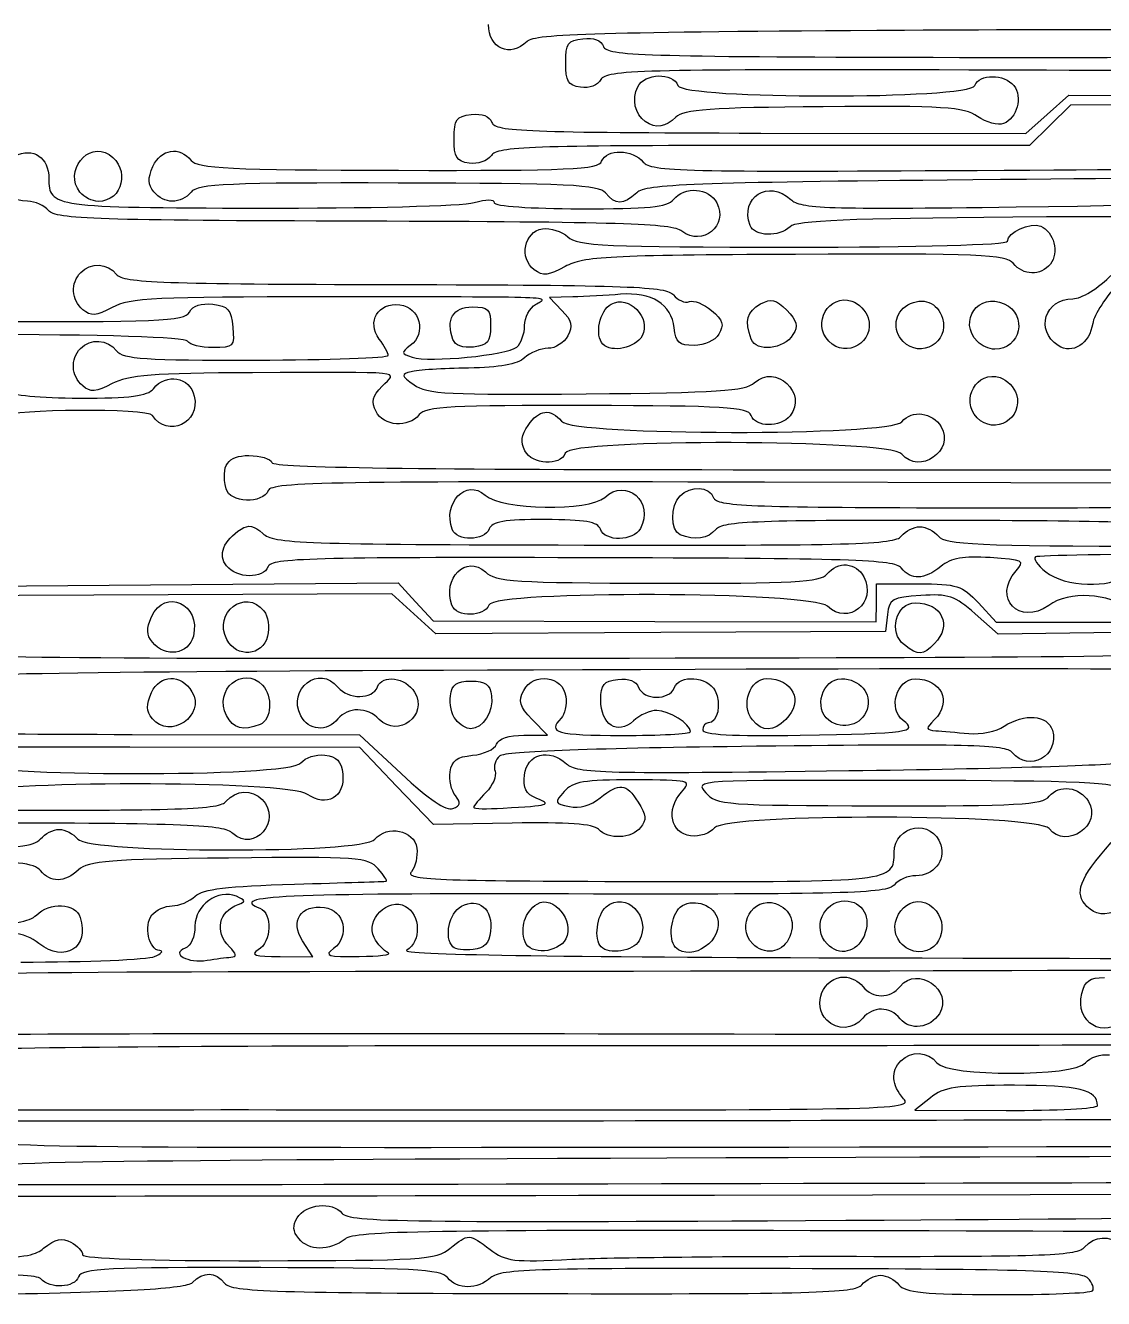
# Model space of a CAD drawing. Extents: x 25 to 242, y 39 to 365.
# Drawn here: x 101.61 to 138.24, y 118.22 to 161.46 of the extents above; entities that cross this region are included whole.
import ezdxf

# ---------------------------------------------------------------- set-up
doc = ezdxf.new("R2010")
doc.units = 0
doc.layers.add('Layer_1', color=7, linetype='CONTINUOUS')

msp = doc.modelspace()

# ---------------------------------------------------------------- linework, layer by layer
at = {"layer": 'Layer_1', "color": 7}
for points in [[(126.589419, 157.806713), (135.595669, 157.787613), (136.323309, 158.439293), (137.050959, 159.090993), (140.879539, 159.080293)], [(194.119435, 157.449723), (173.773442, 157.487523), (173.120964, 158.139353), (172.46848, 158.791193), (154.788009, 158.772493), (137.107529, 158.753793), (136.410809, 158.066733), (135.714089, 157.379653), (126.697159, 157.381653)], [(122.666809, 158.197363), (122.666809, 158.197123)], [(123.913579, 154.475273), (123.913579, 154.474833)], [(120.200149, 152.239953), (119.412049, 152.219353), (119.835789, 151.782593)], [(118.572599, 147.016373), (118.572599, 147.016543)], [(126.760159, 146.373523), (143.463339, 146.369523), (144.074999, 145.711433), (144.686659, 145.053333), (153.472629, 145.040933)], [(172.953729, 137.959303), (172.325002, 138.504553), (172.334902, 141.668813), (172.344802, 144.833093), (158.500385, 144.738693), (144.655969, 144.644293), (144.054809, 145.275953), (143.453639, 145.907593), (126.717429, 145.949193)], [(123.852789, 144.165583), (123.852399, 144.165613)], [(88.346543, 143.003533), (89.016033, 142.338513), (101.641209, 142.433313), (114.266379, 142.528013), (114.865219, 141.883703), (115.464059, 141.239393), (122.989799, 141.223393), (130.515549, 141.207393), (130.517549, 141.853783), (130.519549, 142.500173), (131.951219, 142.497173)], [(130.896149, 141.456033), (130.829749, 140.883603), (123.190199, 140.843203), (115.550639, 140.802903), (114.805049, 141.477623), (114.059459, 142.152323), (101.393549, 142.101323), (88.727643, 142.050323), (88.126243, 142.644123)], [(133.984849, 141.846463), (134.586819, 141.198783), (137.121739, 141.198253), (139.656659, 141.197723), (139.132609, 141.614213)], [(116.097829, 141.767223), (116.097829, 141.767373)], [(144.380039, 139.759083), (144.384039, 140.925773), (139.522159, 140.854873), (134.660289, 140.783973), (133.873879, 141.477783)], [(118.538069, 137.355203), (119.346589, 137.353203), (118.824329, 137.891533)], [(105.229219, 137.383443), (112.962189, 137.367043), (114.378099, 136.049963)], [(118.148229, 134.369793), (115.468559, 134.320093), (114.218369, 135.628053), (112.968169, 136.936013), (105.159589, 136.952613)], [(121.079129, 134.160903), (121.079049, 134.160613)], [(137.673019, 131.539583), (137.671899, 131.539373)], [(110.258419, 129.836813), (111.366479, 129.827813), (111.023249, 130.368273)], [(128.833899, 127.679663), (128.833899, 127.679423)], [(132.356069, 125.045913), (131.829399, 124.625693), (134.928959, 124.614393)], [(159.052095, 120.893593), (163.710915, 120.883593), (163.142605, 121.344323), (162.574285, 121.805053), (125.017709, 121.727153)]]:
    msp.add_lwpolyline(points, dxfattribs=at)
for points in [[(103.460749, 155.799793)], [(105.968989, 155.811243)], [(126.224889, 154.671353)], [(118.893119, 153.161863)], [(116.131399, 150.798733)], [(121.228289, 150.635373)], [(126.264069, 150.810213)], [(128.905789, 150.734013)], [(131.427469, 150.729013)], [(133.949159, 150.724013)], [(113.518589, 148.348603)], [(133.941099, 148.137723)], [(116.105889, 144.349943)], [(108.448409, 140.610393)], [(105.921189, 140.514293)], [(131.467539, 140.420263)], [(108.440339, 138.023813)], [(110.962039, 138.018823)], [(105.921619, 137.917463)], [(116.224779, 137.888053)], [(126.304219, 137.875723)], [(128.907469, 137.862153)], [(116.130719, 130.167253)], [(118.583909, 130.338903)], [(121.164469, 130.166493)], [(123.686159, 130.161493)], [(126.320279, 130.270303)], [(128.841959, 130.265303)], [(131.330169, 130.314303)], [(108.587349, 129.816283)], [(138.029059, 124.775333)], [(110.892039, 120.260373)]]:
    msp.add_lwpolyline(points, close=True, dxfattribs=at)
for points in [[(118.648289, 160.921973), (118.083279, 160.345683), (117.336939, 160.674123), (117.339509, 161.497903)], [(131.467589, 161.294343), (121.197449, 161.232243), (118.886669, 161.165113), (118.648289, 160.921973)], [(144.242669, 161.213043), (144.107049, 161.299443), (138.358259, 161.336033), (131.467589, 161.294343)], [(119.962209, 160.191023), (119.964209, 160.853923), (120.034609, 160.953253), (120.543859, 161.012213)], [(120.543859, 161.012213), (120.921629, 161.055913), (121.166739, 160.961713), (121.248449, 160.741393)], [(121.248449, 160.741393), (121.360019, 160.440533), (122.587169, 160.400913), (132.441969, 160.379973)], [(132.441969, 160.379973), (142.327149, 160.358973), (143.562499, 160.393873), (143.999709, 160.706203)], [(120.465989, 159.362463), (120.041209, 159.424963), (119.960239, 159.558093), (119.962209, 160.191023)], [(121.160229, 159.630313), (121.047379, 159.424983), (120.769609, 159.317813), (120.465989, 159.362463)], [(132.652909, 159.948603), (122.537109, 159.970103), (121.328549, 159.936603), (121.160229, 159.630313)], [(122.412099, 159.379433), (122.646299, 159.842933), (123.606629, 159.874893), (123.773569, 159.424733)], [(144.332809, 159.497063), (143.967579, 159.913103), (143.653599, 159.925233), (132.652909, 159.948603)], [(133.863409, 159.422733), (134.014849, 159.823723), (134.862139, 159.819723), (135.186709, 159.416733)], [(122.666809, 158.197123), (122.313339, 158.440453), (122.201039, 158.961723), (122.412099, 159.379433)], [(123.773569, 159.424733), (123.950719, 158.947043), (133.683019, 158.945113), (133.863409, 159.422733)], [(135.186709, 159.416733), (135.494489, 159.034363), (135.298189, 158.309133), (134.838239, 158.129363)], [(128.710739, 158.701623), (124.895909, 158.672123), (123.956369, 158.605723), (123.703759, 158.348093)], [(133.953889, 158.367753), (133.472839, 158.693243), (132.839579, 158.733573), (128.710739, 158.701623)], [(116.171619, 157.613373), (116.173619, 158.276273), (116.244019, 158.375603), (116.753259, 158.434573)], [(116.753259, 158.434573), (117.131039, 158.478273), (117.376149, 158.384073), (117.457859, 158.163743)], [(123.703759, 158.348093), (123.363579, 158.001113), (123.023649, 157.951733), (122.666809, 158.197363)], [(134.838239, 158.129363), (134.652769, 158.056863), (134.254799, 158.164163), (133.953889, 158.367753)], [(117.457859, 158.163743), (117.568929, 157.864253), (118.606639, 157.823673), (126.589419, 157.806713)], [(103.460749, 155.799793), (102.904669, 156.490633), (103.727879, 157.548303), (104.454529, 157.076623)], [(116.682609, 156.783833), (116.249769, 156.847433), (116.169639, 156.977503), (116.171619, 157.613373)], [(101.681499, 155.490163), (100.687939, 155.492163), (100.366029, 156.628163), (101.243509, 157.035663)], [(101.243509, 157.035663), (101.877039, 157.329843), (102.405329, 156.976263), (102.403099, 156.259483)], [(104.454529, 157.076623), (105.180639, 156.605273), (104.917929, 155.483843), (104.081819, 155.485623)], [(105.941449, 156.673213), (106.208539, 157.269523), (106.843169, 157.370503), (107.238339, 156.879543)], [(117.438099, 157.045953), (117.298989, 156.852053), (116.977519, 156.740523), (116.682609, 156.783833)], [(126.697159, 157.381653), (118.761299, 157.383653), (117.651199, 157.343053), (117.438099, 157.045953)], [(121.183609, 156.849923), (121.345459, 157.278463), (122.245549, 157.260733), (122.598649, 156.822023)], [(133.945159, 156.540413), (143.995209, 156.601313), (145.043849, 156.640903), (145.368399, 156.971943)], [(105.968949, 155.811293), (105.765749, 156.063733), (105.759269, 156.266603), (105.941449, 156.673213)], [(107.238339, 156.879543), (107.460129, 156.604013), (108.508779, 156.553643), (114.280289, 156.541383)], [(114.280289, 156.541383), (120.114309, 156.528983), (121.078679, 156.572083), (121.183609, 156.849923)], [(122.598649, 156.822023), (122.852229, 156.506983), (123.945999, 156.479843), (133.945159, 156.540413)], [(102.403099, 156.259483), (102.400099, 155.293403), (102.546359, 155.272863), (109.535679, 155.258013)], [(114.275699, 156.110493), (108.507079, 156.122693), (107.458479, 156.076793), (107.234979, 155.802243)], [(121.314399, 155.772343), (121.092619, 156.047873), (120.044319, 156.098233), (114.275699, 156.110493)], [(133.795329, 156.217493), (124.241329, 156.125593), (122.685569, 156.065873), (122.375159, 155.779343)], [(126.224889, 154.671323), (125.871609, 155.623973), (126.857389, 156.252163), (127.607579, 155.552433)], [(145.255859, 155.951073), (144.884079, 156.297833), (144.082559, 156.316473), (133.795329, 156.217493)], [(104.081819, 155.485623), (103.878969, 155.486143), (103.599489, 155.627433), (103.460749, 155.799793)], [(107.234979, 155.802243), (106.896669, 155.386603), (106.307459, 155.390823), (105.968989, 155.811243)], [(122.375159, 155.779343), (121.923609, 155.362513), (121.645729, 155.360673), (121.314399, 155.772343)], [(123.625219, 155.551723), (124.002529, 156.015273), (124.831819, 155.950363), (125.098179, 155.436403)], [(135.269259, 155.297853), (141.421959, 155.377553), (142.606839, 155.443373), (142.878379, 155.720333)], [(102.399689, 155.165443), (102.256359, 155.343503), (101.933169, 155.489633), (101.681499, 155.490163)], [(109.535679, 155.258013), (113.182909, 155.250013), (116.473989, 155.333513), (116.849199, 155.442903)], [(116.849199, 155.442903), (117.269859, 155.565603), (117.531149, 155.565053), (117.530769, 155.441903)], [(117.530769, 155.441903), (117.530499, 155.327943), (118.788209, 155.238803), (120.446379, 155.235283)], [(120.446379, 155.235283), (122.782229, 155.230283), (123.414879, 155.293283), (123.625219, 155.551723)], [(125.098179, 155.436403), (125.497859, 154.665223), (124.601849, 153.938253), (123.913579, 154.475273)], [(127.607579, 155.552433), (127.941939, 155.240553), (128.757309, 155.213463), (135.269259, 155.297853)], [(113.089019, 154.812683), (104.080959, 154.837683), (102.624779, 154.885783), (102.399689, 155.165443)], [(123.913579, 154.474833), (123.583049, 154.732733), (121.797599, 154.788453), (113.089019, 154.812683)], [(135.153609, 154.949223), (129.662909, 154.909123), (127.781159, 154.829113), (127.583309, 154.627153)], [(142.733269, 154.663793), (142.493109, 154.962153), (141.589699, 154.996163), (135.153609, 154.949223)], [(118.893119, 153.161913), (118.370969, 153.555433), (118.554569, 154.466003), (119.173929, 154.554603)], [(119.173929, 154.554603), (119.443629, 154.593203), (119.831399, 154.468903), (120.035619, 154.278383)], [(127.583309, 154.627153), (127.224929, 154.261323), (126.366579, 154.289233), (126.224889, 154.671353)], [(134.968459, 154.129643), (134.969459, 154.435123), (135.742899, 154.784713), (136.102609, 154.642233)], [(136.102609, 154.642233), (136.549109, 154.465403), (136.734699, 153.735073), (136.428679, 153.359093)], [(120.035619, 154.278383), (120.362039, 153.973923), (121.287409, 153.932053), (127.687399, 153.932183)], [(127.687399, 153.932183), (131.943739, 153.932193), (134.968099, 154.014283), (134.968459, 154.129643)], [(127.769229, 153.687333), (121.406929, 153.656833), (120.568899, 153.612433), (119.947229, 153.272693)], [(135.165889, 153.384893), (134.928739, 153.679523), (134.006559, 153.717253), (127.769229, 153.687333)], [(103.561149, 151.808383), (103.168229, 152.144483), (103.134359, 152.713383), (103.485949, 153.071973)], [(103.485949, 153.071973), (103.832449, 153.425363), (104.390779, 153.394573), (104.704569, 153.004773)], [(119.947229, 153.272693), (119.378269, 152.961793), (119.185519, 152.941513), (118.893119, 153.161863)], [(136.428679, 153.359093), (136.096049, 152.950443), (135.505919, 152.962513), (135.165889, 153.384893)], [(104.704569, 153.004773), (104.928939, 152.726033), (106.243159, 152.678323), (114.159879, 152.661503)], [(114.159879, 152.661503), (122.196939, 152.644403), (123.388409, 152.600003), (123.623099, 152.308393)], [(137.194369, 152.181603), (137.489719, 152.181083), (138.037129, 152.520453), (138.534189, 153.012453)], [(138.807359, 152.770703), (138.328669, 152.268083), (137.905079, 151.624413), (137.866039, 151.340313)], [(111.741929, 152.243263), (106.054639, 152.247263), (105.142729, 152.201763), (104.559569, 151.886683)], [(118.938489, 151.987653), (119.394699, 152.258623), (119.981989, 152.237763), (111.741929, 152.243263)], [(121.829029, 152.331353), (121.366599, 152.292453), (120.633599, 152.251353), (120.200149, 152.239953)], [(121.507909, 151.996743), (122.111409, 152.326063), (122.881839, 151.531933), (122.557489, 150.914893)], [(123.649819, 151.191663), (123.563319, 151.986043), (122.871379, 152.419123), (121.829029, 152.331353)], [(123.623099, 152.308393), (123.770779, 152.124933), (124.013829, 152.022593), (124.163209, 152.080983)], [(126.581749, 152.002673), (126.951819, 152.204623), (127.104339, 152.168143), (127.471279, 151.789913)], [(128.905789, 150.734013), (128.314829, 151.343143), (128.895789, 152.356103), (129.687739, 152.096573)], [(131.584229, 151.970013), (132.098369, 152.250573), (132.596779, 152.058113), (132.763179, 151.514683)], [(133.949159, 150.724013), (133.278389, 151.415423), (133.991659, 152.417583), (134.862999, 152.008073)], [(104.559569, 151.886683), (104.004249, 151.586613), (103.835869, 151.573413), (103.561149, 151.808383)], [(107.177269, 151.724373), (107.298359, 151.944703), (107.580489, 152.039163), (107.976579, 151.991993)], [(107.976579, 151.991993), (108.496109, 151.930093), (108.598389, 151.813113), (108.652419, 151.218703)], [(113.630169, 150.807013), (113.193029, 151.402513), (113.588969, 152.063083), (114.329449, 151.973733)], [(114.329449, 151.973733), (115.012599, 151.891333), (115.239889, 151.005343), (114.684199, 150.590873)], [(116.131399, 150.798733), (115.881659, 151.472193), (116.137399, 151.903063), (116.787119, 151.901683)], [(116.787119, 151.901683), (117.344289, 151.900683), (117.414429, 151.827883), (117.412639, 151.253953)], [(118.568499, 151.267253), (118.569289, 151.543113), (118.735849, 151.867283), (118.938489, 151.987653)], [(119.835789, 151.782593), (120.172349, 151.435683), (120.213509, 151.258273), (120.035849, 150.920303)], [(121.228289, 150.635373), (120.935999, 150.936663), (121.109029, 151.779083), (121.507909, 151.996743)], [(124.163209, 152.080983), (124.312599, 152.139383), (124.651639, 152.003683), (124.916639, 151.779483)], [(124.916639, 151.779483), (125.308159, 151.448233), (125.354549, 151.298733), (125.164189, 150.981753)], [(126.264069, 150.810213), (126.035639, 151.426153), (126.122469, 151.752053), (126.581749, 152.002673)], [(127.471279, 151.789913), (127.820499, 151.429943), (127.865599, 151.254423), (127.684569, 150.959833)], [(129.687739, 152.096573), (129.918299, 152.020973), (130.166259, 151.765373), (130.238769, 151.528603)], [(131.427469, 150.729013), (131.050459, 151.117623), (131.126579, 151.720293), (131.584229, 151.970013)], [(134.862999, 152.008073), (135.671369, 151.628153), (135.425009, 150.462323), (134.536749, 150.464203)], [(136.691099, 150.590873), (135.902289, 151.102933), (136.244199, 152.183623), (137.194369, 152.181603)], [(99.698219, 151.406173), (106.134439, 151.386473), (107.012099, 151.423773), (107.177269, 151.724373)], [(130.238769, 151.528603), (130.487729, 150.715593), (129.496739, 150.124893), (128.905789, 150.734013)], [(132.763179, 151.514683), (133.009839, 150.709233), (132.014609, 150.123813), (131.427469, 150.729013)], [(137.866039, 151.340313), (137.771239, 150.650203), (137.180329, 150.273313), (136.691099, 150.590873)], [(107.114079, 150.737183), (107.031979, 150.874313), (104.319269, 150.958573), (99.668089, 150.968463)], [(108.652419, 151.218703), (108.713319, 150.548913), (108.683919, 150.518383), (107.979679, 150.519873)], [(117.412639, 151.253953), (117.410639, 150.708653), (117.320039, 150.597083), (116.831329, 150.540503)], [(118.300059, 150.539753), (118.446839, 150.664013), (118.567639, 150.991383), (118.568499, 151.267253)], [(120.035849, 150.920303), (119.912829, 150.686273), (119.610179, 150.495213), (119.363299, 150.495733)], [(122.557489, 150.914893), (122.343099, 150.507063), (121.520589, 150.334093), (121.228289, 150.635373)], [(124.322409, 150.592993), (123.814699, 150.593993), (123.704199, 150.692393), (123.649819, 151.191663)], [(125.164189, 150.981753), (125.025069, 150.750123), (124.683199, 150.592223), (124.322409, 150.592993)], [(127.684569, 150.959833), (127.373389, 150.453483), (126.433089, 150.354443), (126.264069, 150.810213)], [(103.553059, 149.222763), (103.160129, 149.558863), (103.126269, 150.127773), (103.477859, 150.486363)], [(103.477859, 150.486363), (103.826499, 150.841943), (104.383279, 150.808223), (104.702029, 150.412263)], [(107.979679, 150.519873), (107.574659, 150.520663), (107.185139, 150.618473), (107.114079, 150.737183)], [(113.935519, 150.253473), (113.932519, 150.333873), (113.794689, 150.582933), (113.630169, 150.807013)], [(114.684199, 150.590873), (114.363159, 150.351403), (114.368769, 150.317963), (114.750899, 150.192683)], [(114.750899, 150.192683), (115.326119, 150.004053), (117.973059, 150.262883), (118.300059, 150.539753)], [(116.831329, 150.540503), (116.461649, 150.497703), (116.208389, 150.591103), (116.131399, 150.798733)], [(119.363299, 150.495733), (119.116409, 150.496263), (118.756799, 150.351173), (118.564139, 150.173353)], [(134.536749, 150.464203), (134.351819, 150.464463), (134.087409, 150.581513), (133.949159, 150.724013)], [(104.702029, 150.412263), (104.926959, 150.132823), (105.663079, 150.083613), (109.454959, 150.094493)], [(109.454959, 150.094493), (111.922689, 150.101493), (113.938939, 150.173093), (113.935519, 150.253473)], [(118.564139, 150.173353), (118.325629, 149.953183), (117.716559, 149.842303), (116.655239, 149.825903)], [(109.317229, 149.665953), (105.944379, 149.653453), (105.101239, 149.587953), (104.551459, 149.295463)], [(105.953259, 149.123263), (106.397389, 149.668913), (107.187259, 149.525973), (107.345389, 148.871313)], [(113.723969, 149.209973), (114.238119, 149.734383), (114.706269, 149.685943), (109.317229, 149.665953)], [(114.710279, 149.702733), (114.358159, 149.612433), (114.366939, 149.572633), (114.809579, 149.253083)], [(116.655239, 149.825903), (115.797989, 149.812603), (114.922759, 149.757203), (114.710279, 149.702733)], [(126.370729, 149.326433), (127.087109, 149.987723), (128.201319, 148.960653), (127.586709, 148.205543)], [(133.941099, 148.137723), (133.350139, 148.746863), (133.931099, 149.759823), (134.723049, 149.500293)], [(104.551459, 149.295463), (103.996479, 149.000243), (103.827619, 148.987953), (103.553059, 149.222763)], [(113.518539, 148.348543), (113.342989, 148.687273), (113.385249, 148.864513), (113.723969, 149.209973)], [(114.809579, 149.253083), (115.232189, 148.947993), (115.990559, 148.908563), (120.653879, 148.949143)], [(120.653879, 148.949143), (125.125509, 148.988043), (126.071839, 149.050513), (126.370729, 149.326433)], [(134.723049, 149.500293), (134.953609, 149.424693), (135.201569, 149.169093), (135.274079, 148.932323)], [(100.975029, 149.045213), (101.110969, 148.905093), (102.109329, 148.808223), (103.446869, 148.805383)], [(103.446869, 148.805383), (105.184979, 148.801383), (105.749839, 148.873283), (105.953259, 149.123263)], [(107.345389, 148.871313), (107.566329, 147.956583), (106.433559, 147.433183), (105.924269, 148.214703)], [(135.274079, 148.932323), (135.523039, 148.119303), (134.532059, 147.528613), (133.941099, 148.137723)], [(105.924269, 148.214703), (105.762649, 148.462723), (101.071719, 148.433753), (100.914849, 148.183803)], [(114.986679, 148.242693), (114.612979, 147.783573), (113.780299, 147.843643), (113.518589, 148.348603)], [(120.693799, 148.553763), (116.110589, 148.563763), (115.207739, 148.514263), (114.986679, 148.242693)], [(118.684879, 147.878153), (119.058019, 148.421113), (119.454709, 148.469613), (119.819179, 148.016803)], [(126.258269, 148.218743), (126.155919, 148.494733), (125.339529, 148.543893), (120.693799, 148.553763)], [(131.385359, 148.002603), (131.723669, 148.418223), (132.416209, 148.327493), (132.719789, 147.827763)], [(118.572599, 147.016543), (118.424109, 147.303063), (118.455569, 147.544503), (118.684879, 147.878153)], [(119.819179, 148.016803), (120.215379, 147.524553), (130.985509, 147.511383), (131.385359, 148.002603)], [(127.586709, 148.205543), (127.254529, 147.797423), (126.411409, 147.805783), (126.258269, 148.218743)], [(132.719789, 147.827763), (133.203109, 147.032123), (131.966259, 146.178533), (131.381939, 146.904473)], [(119.949969, 146.939073), (119.777799, 146.483213), (118.821099, 146.536943), (118.572599, 147.016373)], [(131.381939, 146.904473), (130.984039, 147.398813), (120.135999, 147.431733), (119.949969, 146.939073)], [(108.425529, 145.724693), (108.242789, 146.519393), (108.473829, 146.855773), (109.201349, 146.854233)], [(109.201349, 146.854233), (109.587769, 146.853443), (109.938359, 146.745713), (109.980449, 146.614893)], [(109.980449, 146.614893), (110.035449, 146.443833), (114.745599, 146.376063), (126.760159, 146.373523)], [(109.859259, 145.667793), (109.683109, 145.201383), (108.535389, 145.246943), (108.425529, 145.724693)], [(126.717429, 145.949193), (112.031039, 145.985593), (109.966289, 145.951193), (109.859259, 145.667793)], [(116.105889, 144.349983), (115.774239, 145.244313), (116.585459, 146.085423), (117.224819, 145.510153)], [(121.287239, 145.433653), (122.018369, 146.108573), (122.988999, 145.266193), (122.501759, 144.379603)], [(123.846399, 145.488093), (124.198399, 145.847103), (124.845089, 145.809143), (124.989019, 145.420993)], [(117.224819, 145.510153), (117.786249, 145.005033), (120.762209, 144.948973), (121.287239, 145.433653)], [(123.852399, 144.165613), (123.518439, 144.304673), (123.514359, 145.149823), (123.846399, 145.488093)], [(124.989019, 145.420993), (125.092739, 145.141313), (126.191589, 145.095243), (133.107819, 145.080553)], [(133.107819, 145.080553), (140.183339, 145.065553), (141.150169, 145.103753), (141.483579, 145.411493)], [(108.934989, 144.354233), (109.187929, 144.516973), (109.380129, 144.478193), (109.672519, 144.205483)], [(119.254339, 144.679123), (117.874589, 144.682123), (117.457129, 144.611623), (117.362069, 144.359943)], [(121.144599, 144.351903), (121.051099, 144.604003), (120.634089, 144.676183), (119.254339, 144.679123)], [(133.388949, 144.649023), (126.476699, 144.663723), (125.286739, 144.620023), (125.061659, 144.343513)], [(131.365149, 144.114583), (131.509589, 144.292033), (131.793729, 144.436873), (131.996579, 144.436443)], [(131.996579, 144.436443), (132.199429, 144.435913), (132.482669, 144.289973), (132.625989, 144.111903)], [(141.452999, 144.430953), (141.453269, 144.551743), (138.236819, 144.638723), (133.388949, 144.649023)], [(108.441909, 143.104013), (108.139369, 143.479883), (108.330939, 143.965633), (108.934989, 144.354233)], [(109.672519, 144.205483), (110.034339, 143.867983), (110.962299, 143.834733), (120.585259, 143.814283)], [(117.362069, 144.359943), (117.206309, 143.947523), (116.257939, 143.940043), (116.105889, 144.349943)], [(120.585259, 143.814283), (129.677589, 143.794983), (131.138119, 143.835683), (131.365149, 144.114583)], [(122.501759, 144.379603), (122.258689, 143.937293), (121.305559, 143.917833), (121.144599, 144.351903)], [(125.061659, 144.343513), (124.800509, 144.022683), (124.353869, 143.956943), (123.852789, 144.165583)], [(132.625989, 144.111903), (132.848479, 143.835483), (133.954439, 143.785883), (140.190049, 143.772643)], [(120.537309, 143.383413), (111.341039, 143.402913), (109.957639, 143.364013), (109.851459, 143.082913)], [(116.097829, 141.767373), (115.758499, 142.682393), (116.583779, 143.505443), (117.233219, 142.899673)], [(131.361789, 143.037223), (131.136479, 143.317143), (129.671069, 143.364013), (120.537309, 143.383413)], [(128.839099, 142.830213), (129.204599, 143.279263), (129.834359, 143.231603), (130.091509, 142.735413)], [(134.385299, 143.387063), (133.471129, 143.445463), (133.062599, 143.372663), (132.708399, 143.088223)], [(135.263329, 142.937313), (135.572749, 143.285983), (135.516509, 143.314783), (134.385299, 143.387063)], [(135.926499, 143.411173), (135.835799, 143.359273), (135.991799, 143.130063), (136.273269, 142.901913)], [(141.764599, 143.511303), (138.644369, 143.508303), (136.017219, 143.463103), (135.926499, 143.411173)], [(109.851459, 143.082913), (109.690759, 142.657433), (108.790519, 142.670873), (108.441909, 143.104013)], [(117.233219, 142.899673), (117.584829, 142.571733), (118.235549, 142.529543), (123.102579, 142.519203)], [(123.102579, 142.519203), (127.711919, 142.509203), (128.617969, 142.558503), (128.839099, 142.830213)], [(130.091509, 142.735413), (130.545199, 141.860023), (129.569589, 141.068413), (128.856609, 141.733423)], [(132.708399, 143.088223), (132.134289, 142.627153), (131.704949, 142.610893), (131.361789, 143.037223)], [(136.373909, 141.766223), (135.376819, 141.051083), (134.453489, 142.024723), (135.263329, 142.937313)], [(136.273269, 142.901913), (136.905589, 142.389293), (138.539029, 142.330063), (138.926179, 142.805713)], [(105.893649, 141.376213), (106.343789, 142.381193), (107.582249, 141.811193), (107.312399, 140.723213)], [(108.448409, 140.610393), (107.977849, 141.518353), (109.078669, 142.364463), (109.710019, 141.580103)], [(128.856609, 141.733423), (128.318569, 142.235273), (117.542499, 142.276363), (117.354009, 141.777223)], [(131.951219, 142.497173), (133.267649, 142.494173), (133.431339, 142.441973), (133.984849, 141.846463)], [(139.132609, 141.614213), (138.405089, 142.192433), (137.070639, 142.265963), (136.373909, 141.766223)], [(132.025009, 142.100033), (131.052829, 142.034533), (130.956909, 141.979813), (130.896149, 141.456033)], [(131.467539, 140.420233), (130.914699, 140.836873), (131.182879, 141.854893), (131.845089, 141.853483)], [(131.845089, 141.853483), (132.744689, 141.851483), (133.102469, 141.087343), (132.494209, 140.466963)], [(133.873879, 141.477783), (133.174699, 142.094643), (132.969629, 142.163653), (132.025009, 142.100033)], [(109.710019, 141.580103), (109.858189, 141.396023), (109.911119, 141.028373), (109.834139, 140.717983)], [(117.354009, 141.777223), (117.198249, 141.364813), (116.249869, 141.357323), (116.097829, 141.767223)], [(105.921249, 140.514293), (105.718049, 140.766733), (105.711569, 140.969593), (105.893649, 141.376213)], [(107.312399, 140.723213), (107.156739, 140.095673), (106.355059, 139.975263), (105.921189, 140.514293)], [(109.834139, 140.717983), (109.665349, 140.037473), (108.780929, 139.968813), (108.448409, 140.610393)], [(98.251229, 140.282343), (98.537599, 139.987173), (100.994889, 139.953213), (120.499129, 139.974973)], [(120.499129, 139.974973), (138.329419, 139.994873), (142.487999, 140.052673), (142.761839, 140.284603)], [(132.494209, 140.466963), (132.089999, 140.054693), (131.960409, 140.048803), (131.467539, 140.420263)], [(108.440349, 138.023813), (107.989039, 138.894623), (108.994749, 139.743613), (109.662389, 139.055443)], [(110.962039, 138.018813), (110.490319, 138.928993), (111.592709, 139.772373), (112.225909, 138.985723)], [(120.528089, 139.574383), (102.446699, 139.511183), (98.615909, 139.447163), (98.340669, 139.203383)], [(105.892269, 138.804443), (106.173859, 139.433113), (106.891369, 139.448743), (107.264609, 138.834343)], [(113.568439, 138.997923), (113.732159, 139.431413), (114.525909, 139.318503), (114.829619, 138.818543)], [(118.535859, 138.874643), (118.870909, 139.512033), (119.871419, 139.371413), (119.965499, 138.673703)], [(142.834719, 139.213173), (142.385149, 139.648493), (142.270619, 139.650353), (120.528089, 139.574383)], [(121.155659, 138.557903), (121.157659, 139.077583), (121.253559, 139.191923), (121.736899, 139.247883)], [(121.736899, 139.247883), (122.114669, 139.291583), (122.359779, 139.197383), (122.441499, 138.977053)], [(123.649539, 138.960053), (123.825539, 139.426073), (124.779199, 139.360683), (125.036099, 138.864953)], [(126.304219, 137.875653), (125.901959, 138.375403), (126.217419, 139.279163), (126.793659, 139.277943)], [(126.793659, 139.277943), (127.693249, 139.275943), (128.051029, 138.511813), (127.442779, 137.891423)], [(128.907469, 137.862153), (128.373379, 138.264663), (128.676909, 139.273903), (129.331639, 139.272513)], [(129.331639, 139.272513), (129.956239, 139.271513), (130.371529, 138.771753), (130.201079, 138.226953)], [(131.425619, 137.858153), (130.903579, 138.251583), (131.200439, 139.267193), (131.837079, 139.265843)], [(131.837079, 139.265843), (132.736679, 139.263843), (133.094459, 138.499713), (132.486199, 137.879323)], [(105.921569, 137.917423), (105.707589, 138.183263), (105.701149, 138.377863), (105.892269, 138.804443)], [(107.264609, 138.834343), (107.750939, 138.033763), (106.509959, 137.186513), (105.921619, 137.917463)], [(109.662389, 139.055443), (110.021509, 138.685293), (109.970229, 137.874563), (109.577989, 137.721253)], [(112.225909, 138.985723), (112.567859, 138.560893), (113.406259, 138.568553), (113.568439, 138.997923)], [(114.829619, 138.818543), (115.303279, 138.038823), (114.264519, 137.239473), (113.628939, 137.894613)], [(116.043959, 138.696433), (116.099459, 139.088843), (116.246319, 139.192643), (116.744599, 139.191583)], [(116.744599, 139.191583), (117.242879, 139.190583), (117.389089, 139.086103), (117.442139, 138.693463)], [(118.824329, 137.891533), (118.389729, 138.339483), (118.341309, 138.504543), (118.535859, 138.874643)], [(122.441499, 138.977053), (122.601199, 138.546393), (123.488599, 138.533903), (123.649539, 138.960053)], [(125.036099, 138.864953), (125.263109, 138.426953), (125.126499, 137.771843), (124.808209, 137.772513)], [(116.224779, 137.888053), (116.086709, 138.059573), (116.005349, 138.423343), (116.043959, 138.696433)], [(117.442139, 138.693463), (117.515639, 138.149123), (117.154669, 137.574723), (116.739559, 137.575613)], [(119.965499, 138.673703), (120.003299, 138.393303), (119.931299, 138.058953), (119.805569, 137.930693)], [(122.260919, 137.840863), (121.724749, 137.345913), (121.153039, 137.716823), (121.155659, 138.557903)], [(109.577989, 137.721253), (108.995859, 137.493723), (108.670179, 137.580323), (108.440339, 138.023813)], [(112.222549, 137.908413), (111.852779, 137.454113), (111.226269, 137.508983), (110.962039, 138.018823)], [(113.628939, 137.894613), (113.216989, 138.319223), (112.562179, 138.325633), (112.222549, 137.908413)], [(119.805569, 137.930693), (119.326179, 137.441723), (119.644589, 137.352573), (121.887389, 137.347813)], [(123.062369, 138.200323), (122.840329, 138.204323), (122.479679, 138.042803), (122.260919, 137.840863)], [(124.199359, 137.480753), (124.200159, 137.732023), (123.472569, 138.192493), (123.062369, 138.200323)], [(130.201079, 138.226953), (130.036119, 137.699693), (129.371669, 137.512313), (128.907469, 137.862153)], [(134.857239, 137.657543), (135.547309, 138.113393), (136.334829, 138.048203), (136.496009, 137.521873)], [(96.993429, 137.739453), (97.427469, 137.446323), (98.553889, 137.397623), (105.229219, 137.383443)], [(116.739559, 137.575613), (116.594499, 137.575873), (116.362849, 137.716503), (116.224779, 137.888053)], [(124.619819, 137.536503), (124.619289, 137.372233), (125.629009, 137.317493), (127.928999, 137.357123)], [(124.808209, 137.772513), (124.704999, 137.772733), (124.620219, 137.666543), (124.619819, 137.536503)], [(127.442779, 137.891423), (127.027119, 137.467493), (126.637119, 137.462073), (126.304219, 137.875723)], [(127.928999, 137.357123), (131.637619, 137.421023), (131.946839, 137.465353), (131.425619, 137.858153)], [(132.486199, 137.879323), (132.185039, 137.572173), (132.189709, 137.538593), (132.537599, 137.509943)], [(132.537599, 137.509943), (132.748059, 137.492643), (133.251149, 137.449443), (133.655559, 137.413943)], [(133.655559, 137.413943), (134.059969, 137.378443), (134.600729, 137.488043), (134.857239, 137.657543)], [(136.496009, 137.521873), (136.757179, 136.669003), (135.690779, 136.077573), (135.135559, 136.767353)], [(117.613069, 137.048533), (117.686269, 137.242253), (118.030199, 137.356283), (118.538069, 137.355203)], [(121.887389, 137.347813), (123.158739, 137.344813), (124.199129, 137.404913), (124.199359, 137.480753)], [(135.135559, 136.767353), (134.923239, 137.031123), (133.624569, 137.062713), (126.442139, 136.978793)], [(105.159589, 136.952613), (98.474989, 136.966813), (97.313209, 136.922713), (97.088399, 136.646563)], [(110.965849, 136.412613), (111.116919, 136.598193), (111.478209, 136.716883), (111.780449, 136.680213)], [(111.780449, 136.680213), (112.193579, 136.630013), (112.338749, 136.475893), (112.386909, 136.036133)], [(116.035959, 136.109743), (116.090659, 136.496323), (116.260069, 136.621063), (116.801389, 136.673193)], [(116.801389, 136.673193), (117.183759, 136.709993), (117.549019, 136.878933), (117.613069, 137.048533)], [(117.725369, 136.653213), (117.575249, 136.528413), (117.501449, 136.294093), (117.561369, 136.132503)], [(126.442139, 136.978793), (120.995019, 136.915093), (117.901449, 136.799593), (117.725369, 136.653213)], [(118.559379, 136.006613), (118.642279, 136.725673), (119.407519, 136.928413), (119.989549, 136.385543)], [(99.609409, 136.425713), (100.005779, 135.933283), (110.565799, 135.920983), (110.965849, 136.412613)], [(119.989549, 136.385543), (120.335909, 136.062473), (121.206999, 136.041273), (129.584929, 136.152023)], [(129.584929, 136.152023), (134.652869, 136.219023), (138.847129, 136.347323), (138.905509, 136.437143)], [(111.194939, 135.347363), (110.534369, 135.824253), (100.116659, 135.819863), (99.599529, 135.342363)], [(112.386909, 136.036133), (112.472509, 135.254783), (111.834149, 134.885923), (111.194939, 135.347363)], [(114.378099, 136.049963), (115.321679, 135.172243), (115.905699, 134.776523), (116.128819, 134.863723)], [(116.214719, 135.303913), (116.077779, 135.474033), (115.997339, 135.836663), (116.035959, 136.109743)], [(117.561369, 136.132503), (117.621269, 135.970903), (117.482769, 135.647373), (117.253479, 135.413543)], [(118.977179, 135.211383), (118.604609, 135.365563), (118.506899, 135.551543), (118.559379, 136.006613)], [(122.263049, 135.839193), (120.577819, 135.843193), (120.210939, 135.780593), (119.908809, 135.440103)], [(123.893429, 135.422573), (124.251699, 135.826283), (124.217459, 135.835043), (122.263049, 135.839193)], [(131.490859, 135.819133), (124.352559, 135.834333), (124.339959, 135.834333), (124.718249, 135.402593)], [(138.903079, 135.480193), (138.680779, 135.756373), (137.591499, 135.806173), (131.490859, 135.819133)], [(108.431279, 135.113183), (108.747499, 135.501683), (109.306009, 135.530103), (109.650299, 135.175183)], [(117.253479, 135.413543), (117.024219, 135.179713), (116.836519, 134.950213), (116.836369, 134.903523)], [(119.908809, 135.440103), (119.568309, 135.056423), (119.577209, 135.031583), (120.091799, 134.929563)], [(121.132899, 135.223703), (121.793789, 135.754003), (122.015229, 135.730003), (122.425709, 135.083643)], [(124.206319, 133.938843), (123.530809, 134.020843), (123.361589, 134.823243), (123.893429, 135.422573)], [(124.718249, 135.402593), (125.078899, 134.991773), (125.364139, 134.970293), (130.607679, 134.959143)], [(136.389169, 135.280473), (136.727469, 135.696093), (137.420019, 135.605353), (137.723589, 135.105633)], [(99.571249, 134.808803), (106.957039, 134.793103), (108.205679, 134.836003), (108.431279, 135.113183)], [(109.650299, 135.175183), (110.342459, 134.461743), (109.381029, 133.342383), (108.656519, 134.018153)], [(116.128819, 134.863723), (116.393689, 134.967253), (116.411619, 135.059223), (116.214719, 135.303913)], [(116.836369, 134.903523), (116.836229, 134.856823), (117.285369, 134.845423), (117.834469, 134.878223)], [(117.834469, 134.878223), (119.433249, 134.973523), (119.502839, 134.993853), (118.977179, 135.211383)], [(120.091799, 134.929563), (120.431519, 134.862263), (120.818719, 134.971563), (121.132899, 135.223703)], [(122.425709, 135.083643), (122.702309, 134.648093), (122.718129, 134.480723), (122.507209, 134.221603)], [(130.607679, 134.959143), (135.325809, 134.949143), (136.157079, 134.995343), (136.389169, 135.280473)], [(137.723589, 135.105633), (138.206919, 134.309993), (136.970069, 133.456403), (136.385739, 134.182343)], [(136.385739, 134.182343), (135.981789, 134.684213), (125.428029, 134.706163), (125.020919, 134.206443)], [(131.121159, 133.376633), (131.124159, 134.318983), (132.432439, 134.528543), (132.707379, 133.630703)], [(108.656519, 134.018153), (108.335709, 134.317383), (107.230569, 134.361553), (99.661499, 134.377633)], [(102.122999, 133.833603), (102.267429, 134.011053), (102.551569, 134.155883), (102.754429, 134.155463)], [(102.754429, 134.155463), (102.957279, 134.154933), (103.240509, 134.008993), (103.383839, 133.830933)], [(113.479439, 133.820433), (113.890229, 134.325123), (114.822319, 134.132073), (114.904289, 133.525323)], [(121.079049, 134.160613), (120.904029, 134.341013), (120.015479, 134.404433), (118.148229, 134.369793)], [(122.507209, 134.221603), (122.192579, 133.835063), (121.426819, 133.802493), (121.079129, 134.160903)], [(125.020919, 134.206443), (124.869859, 134.020853), (124.508569, 133.902173), (124.206319, 133.938843)], [(99.088539, 133.516843), (101.296039, 133.511843), (101.913849, 133.576643), (102.122999, 133.833603)], [(103.383839, 133.830933), (103.779049, 133.339913), (113.080479, 133.330203), (113.479439, 133.820433)], [(132.707379, 133.630703), (132.873179, 133.089273), (132.460869, 132.584153), (131.854189, 132.585443)], [(137.671899, 131.539373), (137.225749, 131.999243), (137.401349, 132.463713), (138.494029, 133.713913)], [(108.509579, 133.185273), (104.491489, 133.142573), (103.737579, 133.083093), (103.412579, 132.783103)], [(113.588409, 132.821583), (113.247799, 133.209563), (112.931409, 133.232233), (108.509579, 133.185273)], [(114.904289, 133.525323), (114.941189, 133.252073), (114.857589, 132.888653), (114.718429, 132.717723)], [(122.539579, 132.389763), (131.079139, 132.371663), (131.118039, 132.376063), (131.121159, 133.376633)], [(102.119639, 132.756103), (101.912889, 133.012963), (101.304469, 133.081013), (99.175169, 133.085543)], [(103.412579, 132.783103), (102.937279, 132.344333), (102.459129, 132.334383), (102.119639, 132.756103)], [(113.866499, 132.396253), (113.913299, 132.402253), (113.788199, 132.594003), (113.588409, 132.821583)], [(110.753119, 132.297553), (112.418649, 132.345553), (113.819669, 132.389953), (113.866499, 132.396253)], [(114.718429, 132.717723), (114.498599, 132.447633), (115.523109, 132.404663), (122.539579, 132.389763)], [(131.854189, 132.585443), (131.593549, 132.585973), (131.262129, 132.441253), (131.117689, 132.263803)], [(106.590609, 131.561633), (106.827409, 131.561103), (107.179489, 131.706873), (107.373009, 131.885523)], [(108.774749, 131.884063), (108.152339, 132.148833), (107.369539, 131.585253), (107.367309, 130.870723)], [(107.373009, 131.885523), (107.641259, 132.133143), (108.444439, 132.231053), (110.753119, 132.297553)], [(120.058569, 131.964103), (110.264449, 131.984903), (108.501259, 131.903103), (109.575689, 131.477523)], [(108.840649, 131.607503), (109.100599, 131.701603), (109.088999, 131.750393), (108.774749, 131.884063)], [(118.993189, 131.620343), (119.535129, 131.957943), (120.283899, 131.044763), (119.964059, 130.436303)], [(131.117689, 132.263803), (130.890489, 131.984683), (129.399109, 131.944253), (120.058569, 131.964103)], [(121.333729, 131.522163), (122.010939, 132.095473), (122.903349, 131.184103), (122.458099, 130.373883)], [(126.320279, 130.270303), (125.733139, 130.875503), (126.309279, 131.892843), (127.093579, 131.635703)], [(131.330169, 130.314303), (130.774089, 131.005143), (131.597299, 132.062813), (132.323949, 131.591123)], [(101.979839, 131.248403), (102.429439, 131.706973), (103.320859, 131.658823), (103.471209, 131.167903)], [(105.905869, 131.250233), (106.045679, 131.422013), (106.353819, 131.562133), (106.590609, 131.561633)], [(108.535979, 130.172683), (108.027119, 130.697193), (108.168749, 131.364183), (108.840649, 131.607503)], [(109.575689, 131.477523), (110.008679, 131.306023), (109.969429, 130.332243), (109.518789, 130.064563)], [(111.023249, 130.368273), (110.589019, 131.052053), (110.949649, 131.606583), (111.764329, 131.507723)], [(111.764329, 131.507723), (112.445739, 131.425023), (112.642489, 130.532513), (112.072959, 130.107703)], [(113.453029, 130.483603), (113.142009, 131.083733), (113.930679, 131.866863), (114.519079, 131.542183)], [(114.519079, 131.542183), (115.035389, 131.257273), (115.061639, 130.350413), (114.562179, 130.053743)], [(116.130719, 130.167293), (115.822979, 130.484483), (115.996999, 131.318263), (116.418999, 131.548543)], [(116.418999, 131.548543), (117.002249, 131.866813), (117.498489, 131.440483), (117.411699, 130.695653)], [(118.583909, 130.338933), (118.404029, 130.824003), (118.574909, 131.359953), (118.993189, 131.620343)], [(121.164469, 130.166493), (120.915539, 130.423053), (121.019559, 131.256193), (121.333729, 131.522163)], [(123.686159, 130.161493), (123.437229, 130.418053), (123.541249, 131.251193), (123.855419, 131.517163)], [(123.855419, 131.517163), (124.223709, 131.828953), (124.934999, 131.634823), (125.105119, 131.176073)], [(127.093579, 131.635703), (127.622649, 131.462203), (127.807759, 130.950173), (127.531429, 130.424503)], [(128.841959, 130.265303), (128.322669, 130.800573), (128.709799, 131.730753), (129.451229, 131.729173)], [(129.451229, 131.729173), (130.055409, 131.728173), (130.370259, 131.146373), (130.097029, 130.536363)], [(132.323949, 131.591123), (133.050059, 131.119783), (132.787349, 129.998343), (131.951239, 130.000123)], [(138.769169, 131.409493), (138.269699, 131.214253), (137.952059, 131.251973), (137.673019, 131.539583)], [(99.892439, 130.929643), (101.186639, 130.926643), (101.748779, 131.012743), (101.979839, 131.248403)], [(103.471209, 131.167903), (103.786039, 130.139813), (102.947539, 129.607693), (102.068329, 130.277633)], [(106.170559, 130.039133), (105.797449, 130.062633), (105.615789, 130.893843), (105.905869, 131.250233)], [(125.105119, 131.176073), (125.384059, 130.423923), (124.231249, 129.599633), (123.686159, 130.161493)], [(102.068329, 130.277633), (101.518729, 130.696413), (101.248569, 130.723403), (98.165629, 130.667443)], [(107.367309, 130.870723), (107.366309, 130.506763), (107.228809, 130.200603), (107.032149, 130.123753)], [(117.411699, 130.695653), (117.363399, 130.281173), (117.210339, 130.122663), (116.813389, 130.076053)], [(108.587379, 129.816283), (108.797899, 129.829183), (108.785459, 129.915483), (108.535979, 130.172683)], [(113.929059, 129.965883), (113.783449, 130.026383), (113.569239, 130.259403), (113.453029, 130.483603)], [(116.813389, 130.076053), (116.520009, 130.041653), (116.212809, 130.083053), (116.130719, 130.167253)], [(119.964059, 130.436303), (119.709639, 129.952303), (118.752339, 129.884763), (118.583909, 130.338903)], [(122.458099, 130.373883), (122.265499, 130.023433), (121.432779, 129.889933), (121.164469, 130.166493)], [(127.531429, 130.424503), (127.285459, 129.956583), (126.697289, 129.881683), (126.320279, 130.270303)], [(130.097029, 130.536363), (129.842529, 129.968163), (129.253619, 129.840983), (128.841959, 130.265303)], [(130.604659, 129.793493), (146.769549, 129.752693), (147.021309, 129.758593), (147.398439, 130.183513)], [(131.951239, 130.000123), (131.748389, 130.000653), (131.468909, 130.141933), (131.330169, 130.314303)], [(101.452719, 129.648513), (103.721239, 129.652513), (105.766699, 129.737813), (105.998169, 129.839173)], [(105.998169, 129.839173), (106.229639, 129.940533), (106.307219, 130.030513), (106.170559, 130.039133)], [(107.032149, 130.123753), (106.530909, 129.927843), (107.121549, 129.605543), (107.783989, 129.713483)], [(107.783989, 129.713483), (108.073079, 129.760583), (108.434589, 129.806883), (108.587349, 129.816283)], [(109.518789, 130.064563), (109.234469, 129.895683), (109.403329, 129.843693), (110.258419, 129.836813)], [(112.072959, 130.107703), (111.748529, 129.865733), (111.868599, 129.829093), (112.945269, 129.841453)], [(112.945269, 129.841453), (113.631959, 129.849453), (114.074659, 129.905353), (113.929059, 129.965883)], [(114.562179, 130.053743), (114.309599, 129.903713), (119.353739, 129.821893), (130.604659, 129.793493)], [(122.267539, 129.336003), (98.870359, 129.319803), (97.328079, 129.295803), (96.981729, 128.942433)], [(147.517199, 129.659413), (147.234199, 129.399003), (143.461799, 129.350703), (122.267539, 129.336003)], [(131.325569, 128.826793), (131.914409, 129.550243), (133.145929, 128.691413), (132.657639, 127.897833)], [(128.833899, 127.679423), (128.314599, 128.214683), (128.701739, 129.144863), (129.443159, 129.143293)], [(129.443159, 129.143293), (129.637049, 129.142763), (129.912949, 128.996853), (130.056279, 128.818793)], [(137.496149, 128.584773), (137.602349, 129.012963), (137.762569, 129.125673), (138.263399, 129.124613)], [(130.056279, 128.818793), (130.393149, 128.400263), (130.981559, 128.403843), (131.325569, 128.826793)], [(138.953899, 127.722623), (138.251009, 127.005703), (137.251169, 127.597043), (137.496149, 128.584773)], [(131.322149, 127.728663), (130.980779, 128.152783), (130.392399, 128.158853), (130.052919, 127.741663)], [(130.052919, 127.741663), (129.736709, 127.353173), (129.178189, 127.324743), (128.833899, 127.679663)], [(132.657639, 127.897833), (132.350959, 127.399403), (131.657859, 127.311603), (131.322149, 127.728663)], [(99.013209, 127.183563), (101.232459, 127.225963), (113.237399, 127.238263), (125.690849, 127.210963)], [(125.690849, 127.210963), (140.745289, 127.176863), (148.333709, 127.233863), (148.334159, 127.378073)], [(118.229549, 126.805193), (107.740859, 126.811193), (99.158939, 126.734793), (99.158629, 126.634593)], [(143.640009, 126.858293), (140.152949, 126.822793), (128.718239, 126.798893), (118.229549, 126.805193)], [(131.442889, 125.011033), (131.033669, 125.477203), (131.000699, 125.940263), (131.351289, 126.297833)], [(131.351289, 126.297833), (131.697789, 126.651243), (132.256119, 126.620453), (132.569899, 126.230633)], [(137.622129, 126.230883), (137.773189, 126.416473), (138.134479, 126.535153), (138.436729, 126.498483)], [(132.569899, 126.230633), (132.954029, 125.753423), (137.233679, 125.753553), (137.622129, 126.230883)], [(135.204799, 125.466013), (133.223989, 125.466123), (132.805329, 125.404413), (132.356069, 125.045913)], [(138.029059, 124.775303), (138.031059, 125.312543), (137.403739, 125.465863), (135.204799, 125.466013)], [(113.001769, 124.636233), (131.188989, 124.617033), (131.778369, 124.629233), (131.442889, 125.011033)], [(91.982653, 124.570533), (93.209939, 124.617633), (102.668539, 124.647233), (113.001769, 124.636233)], [(134.928959, 124.614393), (136.633719, 124.608393), (138.028759, 124.680493), (138.029059, 124.775333)], [(107.059719, 124.248393), (90.199903, 124.265693), (89.845703, 124.257393), (89.321763, 123.837153)], [(138.486199, 124.296293), (130.663469, 124.260193), (116.521559, 124.238693), (107.059719, 124.248393)], [(99.498149, 123.711283), (100.022929, 123.356843), (101.675079, 123.336723), (127.541979, 123.369663)], [(127.541979, 123.369663), (153.922839, 123.403263), (155.045509, 123.420663), (155.459119, 123.802463)], [(86.927273, 123.201333), (87.089223, 121.972123), (84.274863, 122.050973), (125.095399, 122.131973)], [(127.525429, 123.006693), (104.356369, 122.927793), (99.828639, 122.864053), (99.549799, 122.613173)], [(155.446719, 122.755083), (155.192849, 123.070483), (152.738299, 123.092613), (127.525429, 123.006693)], [(125.095399, 122.131973), (157.325645, 122.195973), (162.757775, 122.250763), (163.044055, 122.515043)], [(125.017709, 121.727153), (90.738563, 121.656053), (87.436883, 121.679353), (87.183323, 121.994393)], [(110.837149, 120.960703), (111.129989, 121.437363), (112.035349, 121.529493), (112.367809, 121.116473)], [(112.367809, 121.116473), (112.603829, 120.823233), (114.514439, 120.797053), (129.475649, 120.881923)], [(129.475649, 120.881923), (143.807929, 120.963223), (146.370519, 121.024203), (146.671479, 121.291173)], [(110.892049, 120.260333), (110.693329, 120.507223), (110.678079, 120.701753), (110.837149, 120.960703)], [(102.226579, 119.930613), (102.631369, 120.255403), (102.850009, 120.303983), (103.153469, 120.136523)], [(112.470309, 120.245773), (111.930689, 119.829453), (111.233689, 119.835873), (110.892039, 120.260373)], [(129.581199, 120.525773), (115.221089, 120.556273), (112.821869, 120.516773), (112.470309, 120.245773)], [(116.030719, 119.925683), (116.664769, 120.434423), (116.678269, 120.434073), (117.393349, 119.889183)], [(146.678649, 120.121433), (146.312719, 120.462753), (145.036369, 120.492943), (129.581199, 120.525773)], [(137.593199, 119.967233), (137.909919, 120.356363), (138.468279, 120.385103), (138.812789, 120.030033)], [(88.884603, 119.532763), (101.331109, 119.506363), (101.711959, 119.517563), (102.226579, 119.930613)], [(103.153469, 120.136523), (103.371899, 120.016003), (103.550329, 119.824203), (103.549969, 119.710333)], [(109.534409, 119.509363), (115.090129, 119.515363), (115.556169, 119.544863), (116.030719, 119.925683)], [(117.393349, 119.889183), (117.924699, 119.484293), (118.181159, 119.453653), (120.168189, 119.557503)], [(129.843789, 119.657933), (136.247539, 119.646533), (137.368069, 119.690633), (137.593199, 119.967233)], [(103.549969, 119.710333), (103.549439, 119.582303), (105.833749, 119.505593), (109.534409, 119.509363)], [(120.168189, 119.557503), (121.372339, 119.620503), (125.726359, 119.665653), (129.843789, 119.657933)], [(102.119519, 118.901133), (101.929599, 119.096893), (98.752329, 119.151393), (88.946413, 119.127063)], [(103.413459, 118.964133), (103.267569, 118.577853), (102.470799, 118.539063), (102.119519, 118.901133)], [(109.610369, 119.274163), (104.404269, 119.285263), (103.517979, 119.240863), (103.413459, 118.964133)], [(107.280159, 118.766343), (107.657959, 119.151673), (108.055279, 119.141323), (108.380169, 118.737743)], [(115.945899, 118.937503), (115.725259, 119.211613), (114.753959, 119.263233), (109.610369, 119.274163)], [(117.421739, 118.938503), (116.969869, 118.521353), (116.281079, 118.520733), (115.945899, 118.937503)], [(127.593619, 119.240053), (119.097599, 119.261953), (117.728239, 119.221453), (117.421739, 118.938503)], [(137.700559, 118.916543), (137.462939, 119.161473), (135.659249, 119.219213), (127.593619, 119.240053)], [(130.024649, 118.691763), (130.169079, 118.869223), (130.453229, 119.014053), (130.656079, 119.013623)], [(130.656079, 119.013623), (130.858929, 119.013093), (131.142169, 118.867153), (131.285489, 118.689093)], [(137.859299, 118.485303), (137.931099, 118.558503), (137.859829, 118.752583), (137.700559, 118.916543)], [(73.579903, 118.223763), (98.967109, 118.246563), (106.895749, 118.374253), (107.280159, 118.766343)], [(108.380169, 118.737743), (108.605489, 118.457833), (110.070529, 118.410953), (119.201399, 118.391563)], [(119.201399, 118.391563), (128.332269, 118.372163), (129.797589, 118.412863), (130.024649, 118.691763)], [(131.285489, 118.689093), (131.495519, 118.428163), (132.145929, 118.364063), (134.637439, 118.358773)], [(134.637439, 118.358773), (136.337689, 118.354773), (137.787519, 118.412073), (137.859299, 118.485303)]]:
    msp.add_open_spline(points, degree=3, dxfattribs=at)

doc.saveas('drawing.dxf')
